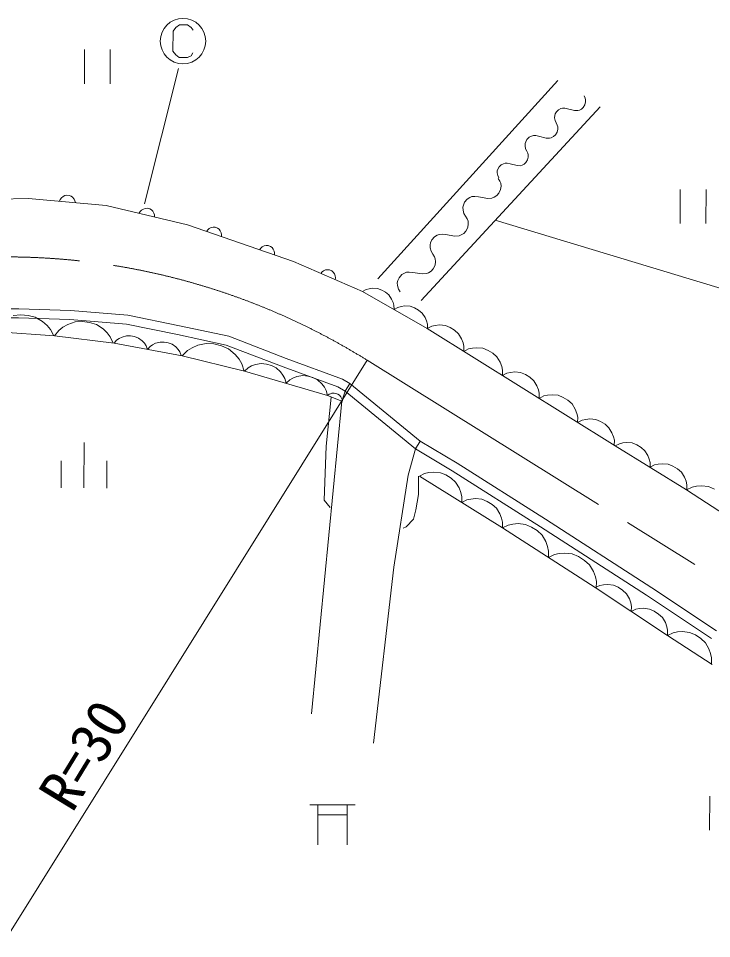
# Model space of a CAD drawing. Units: millimetres, scale not verified. Extents: x 40000 to 680000, y 20000 to 380000.
# Drawn here: x 401838 to 432338, y 293574 to 334088 of the extents above; entities that cross this region are included whole.
import ezdxf
from ezdxf.enums import TextEntityAlignment as Align

# ---------------------------------------------------------------- set-up
doc = ezdxf.new("R2010")
doc.units = ezdxf.units.MM
doc.header["$LTSCALE"] = 1000
doc.linetypes.add('CHAIN', pattern=[18.5, 12, -1.5, 3.5, -1.5])
doc.linetypes.add('DASHED_SPACED', pattern=[12, 6, -6])
doc.layers.add('S-SUV', color=7, linetype='Continuous', lineweight=13)
doc.styles.add('ＭＳ ゴシック', font='')
doc.styles.get('ＭＳ ゴシック').set_extended_font_data('MS Gothic')

msp = doc.modelspace()

# ---------------------------------------------------------------- linework, layer by layer
at = {"layer": 'S-SUV'}
for p, q in [((408640, 333529), (408638, 332648)), ((408760, 333689), (408640, 333529)), ((408920, 333809), (408760, 333689)), ((409280, 333808), (408920, 333809)), ((409440, 333688), (409280, 333808)), ((409520, 333568), (409440, 333688)), ((404741, 332716), (404739, 331215)), ((405880, 331214), (405882, 332715)), ((408638, 332648), (408758, 332488)), ((408758, 332488), (408918, 332368)), ((408918, 332368), (409278, 332367)), ((409278, 332367), (409439, 332447)), ((409439, 332447), (409519, 332567)), ((407379, 325925), (408886, 331879)), ((417649, 322626), (425574, 331350)), ((426773, 330577), (426727, 330674)), ((419558, 321668), (427429, 330202)), ((426693, 330169), (426767, 330288)), ((426767, 330288), (426794, 330408)), ((426796, 330504), (426773, 330577)), ((426794, 330408), (426796, 330504)), ((425433, 329713), (425435, 329809)), ((425435, 329809), (425460, 329881)), ((425460, 329881), (425510, 329976)), ((425510, 329976), (425608, 330070)), ((425608, 330070), (425705, 330117)), ((425705, 330117), (425778, 330139)), ((425778, 330139), (425874, 330137)), ((425874, 330137), (425994, 330111)), ((425994, 330111), (426305, 330033)), ((426305, 330033), (426449, 330030)), ((426449, 330030), (426522, 330053)), ((426522, 330053), (426619, 330099)), ((426619, 330099), (426693, 330169)), ((425454, 329592), (425433, 329713)), ((425501, 329495), (425454, 329592)), ((425550, 329392), (425501, 329495)), ((425574, 329315), (425550, 329392)), ((425465, 328961), (425544, 329087)), ((425544, 329087), (425572, 329214)), ((425572, 329214), (425574, 329315)), ((424131, 328478), (424133, 328580)), ((424133, 328580), (424160, 328655)), ((424160, 328655), (424213, 328756)), ((424213, 328756), (424316, 328856)), ((424316, 328856), (424419, 328905)), ((424419, 328905), (424496, 328929)), ((424496, 328929), (424598, 328927)), ((424598, 328927), (424725, 328899)), ((424725, 328899), (425054, 328816)), ((425054, 328816), (425207, 328813)), ((425207, 328813), (425284, 328837)), ((425284, 328837), (425387, 328886)), ((425387, 328886), (425465, 328961)), ((424154, 328350), (424131, 328478)), ((424203, 328247), (424154, 328350)), ((424249, 328150), (424203, 328247)), ((424169, 327743), (424243, 327861)), ((424243, 327861), (424269, 327981)), ((424271, 328077), (424249, 328150)), ((424269, 327981), (424271, 328077)), ((422909, 327286), (422910, 327382)), ((422910, 327382), (422936, 327454)), ((422936, 327454), (422986, 327549)), ((422986, 327549), (423084, 327644)), ((423084, 327644), (423181, 327690)), ((423181, 327690), (423254, 327712)), ((423254, 327712), (423350, 327710)), ((423350, 327710), (423470, 327684)), ((423470, 327684), (423781, 327606)), ((423781, 327606), (423925, 327603)), ((423925, 327603), (423998, 327626)), ((423998, 327626), (424095, 327672)), ((424095, 327672), (424169, 327743)), ((422930, 327165), (422909, 327286)), ((422976, 327068), (422930, 327165)), ((423025, 326923), (422954, 327043)), ((422970, 326388), (423052, 326550)), ((423063, 326832), (423025, 326923)), ((423052, 326550), (423072, 326708)), ((423072, 326708), (423063, 326832)), ((430953, 326560), (430951, 325060)), ((432091, 325058), (432093, 326559)), ((398962, 326078), (402288, 326159)), ((402288, 326159), (405699, 325856)), ((403728, 326186), (403680, 326120)), ((403804, 326250), (403728, 326186)), ((403878, 326285), (403804, 326250)), ((403964, 326306), (403878, 326285)), ((404076, 326296), (403964, 326306)), ((404157, 326260), (404076, 326296)), ((404223, 326212), (404157, 326260)), ((404286, 326136), (404223, 326212)), ((421584, 326133), (421704, 326204)), ((421704, 326204), (421795, 326242)), ((421795, 326242), (421919, 326251)), ((421919, 326251), (422076, 326231)), ((422076, 326231), (422487, 326166)), ((422487, 326166), (422673, 326180)), ((422673, 326180), (422764, 326218)), ((422764, 326218), (422883, 326289)), ((422883, 326289), (422970, 326388)), ((403680, 326120), (403645, 326039)), ((404322, 326063), (404286, 326136)), ((404343, 325977), (404322, 326063)), ((405699, 325856), (409281, 324999)), ((421391, 325776), (421415, 325871)), ((421400, 325652), (421391, 325776)), ((421415, 325871), (421469, 326000)), ((421469, 326000), (421584, 326133)), ((407196, 325585), (407149, 325509)), ((407253, 325643), (407196, 325585)), ((407338, 325695), (407253, 325643)), ((407416, 325719), (407338, 325695)), ((407504, 325727), (407416, 325719)), ((407613, 325701), (407504, 325727)), ((407688, 325654), (407613, 325701)), ((407746, 325597), (407688, 325654)), ((407798, 325513), (407746, 325597)), ((407823, 325435), (407798, 325513)), ((407831, 325346), (407823, 325435)), ((421442, 325499), (421400, 325652)), ((421513, 325379), (421442, 325499)), ((421584, 325259), (421513, 325379)), ((409281, 324999), (413946, 323387)), ((421622, 325168), (421584, 325259)), ((421611, 324887), (421631, 325044)), ((421631, 325044), (421622, 325168)), ((433540, 321963), (422816, 325200)), ((410170, 324781), (410116, 324711)), ((410232, 324833), (410170, 324781)), ((410322, 324877), (410232, 324833)), ((410401, 324893), (410322, 324877)), ((410490, 324892), (410401, 324893)), ((410596, 324856), (410490, 324892)), ((410666, 324802), (410596, 324856)), ((410719, 324739), (410666, 324802)), ((410762, 324650), (410719, 324739)), ((410779, 324570), (410762, 324650)), ((410778, 324482), (410779, 324570)), ((420143, 324469), (420263, 324540)), ((420263, 324540), (420353, 324578)), ((420353, 324578), (420478, 324587)), ((420478, 324587), (420635, 324567)), ((420635, 324567), (421045, 324503)), ((421232, 324516), (421323, 324554)), ((421323, 324554), (421442, 324625)), ((421442, 324625), (421529, 324725)), ((421529, 324725), (421611, 324887)), ((419950, 324112), (419974, 324208)), ((419974, 324208), (420028, 324336)), ((420028, 324336), (420143, 324469)), ((421045, 324503), (421232, 324516)), ((412503, 323975), (412449, 323904)), ((412565, 324027), (412503, 323975)), ((412654, 324070), (412565, 324027)), ((412734, 324087), (412654, 324070)), ((412823, 324086), (412734, 324087)), ((412929, 324050), (412823, 324086)), ((412999, 323996), (412929, 324050)), ((413051, 323933), (412999, 323996)), ((413095, 323844), (413051, 323933)), ((413112, 323764), (413095, 323844)), ((413111, 323675), (413112, 323764)), ((419959, 323988), (419950, 324112)), ((420001, 323835), (419959, 323988)), ((420072, 323715), (420001, 323835)), ((420143, 323596), (420072, 323715)), ((413946, 323387), (416972, 322061)), ((420181, 323505), (420143, 323596)), ((420170, 323223), (420190, 323380)), ((420190, 323380), (420181, 323505)), ((415198, 322930), (415138, 322864)), ((415264, 322977), (415198, 322930)), ((415357, 323013), (415264, 322977)), ((415438, 323024), (415357, 323013)), ((415526, 323016), (415438, 323024)), ((415628, 322971), (415526, 323016)), ((415694, 322911), (415628, 322971)), ((415741, 322845), (415694, 322911)), ((418821, 322877), (418912, 322914)), ((418912, 322914), (419037, 322923)), ((419037, 322923), (419194, 322903)), ((419194, 322903), (419604, 322839)), ((419882, 322890), (420001, 322961)), ((420001, 322961), (420088, 323061)), ((420088, 323061), (420170, 323223)), ((415777, 322753), (415741, 322845)), ((415788, 322672), (415777, 322753)), ((415780, 322583), (415788, 322672)), ((418509, 322449), (418533, 322544)), ((418533, 322544), (418586, 322673)), ((418586, 322673), (418702, 322806)), ((418702, 322806), (418821, 322877)), ((419604, 322839), (419791, 322852)), ((419791, 322852), (419882, 322890)), ((417135, 322153), (416972, 322061)), ((417266, 322189), (417135, 322153)), ((417425, 322209), (417266, 322189)), ((417639, 322197), (417425, 322209)), ((417822, 322130), (417639, 322197)), ((417989, 322035), (417822, 322130)), ((418518, 322324), (418509, 322449)), ((418560, 322171), (418518, 322324)), ((418631, 322052), (418560, 322171)), ((416972, 322061), (419827, 320437)), ((418140, 321913), (417989, 322035)), ((418259, 321734), (418140, 321913)), ((418323, 321587), (418259, 321734)), ((399298, 321302), (401852, 321299)), ((401852, 321299), (404127, 321226)), ((418359, 321456), (418323, 321587)), ((418364, 321270), (418359, 321456)), ((418536, 321367), (418364, 321270)), ((418676, 321405), (418536, 321367)), ((418844, 321427), (418676, 321405)), ((419072, 321415), (418844, 321427)), ((419266, 321343), (419072, 321415)), ((419444, 321242), (419266, 321343)), ((399329, 320902), (401840, 320899)), ((401938, 321033), (401611, 321002)), ((401840, 320899), (404105, 320826)), ((402261, 321010), (401938, 321033)), ((402581, 320933), (402261, 321010)), ((402893, 320748), (402581, 320933)), ((404127, 321226), (406650, 321024)), ((406650, 321024), (408926, 320557)), ((419604, 321112), (419444, 321242)), ((419731, 320922), (419604, 321112)), ((419799, 320766), (419731, 320922)), ((403097, 320571), (402893, 320748)), ((403247, 320398), (403097, 320571)), ((403786, 320489), (403611, 320353)), ((404012, 320617), (403786, 320489)), ((404341, 320733), (404012, 320617)), ((404105, 320826), (406594, 320627)), ((404657, 320746), (404341, 320733)), ((404967, 320707), (404657, 320746)), ((405270, 320616), (404967, 320707)), ((405560, 320422), (405270, 320616)), ((406594, 320627), (408842, 320166)), ((408926, 320557), (411090, 320093)), ((419837, 320627), (419799, 320766)), ((420025, 320538), (419827, 320437)), ((419842, 320429), (419837, 320627)), ((420182, 320574), (420025, 320538)), ((420372, 320590), (420182, 320574)), ((420625, 320566), (420372, 320590)), ((420839, 320477), (420625, 320566)), ((421032, 320356), (420839, 320477)), ((400695, 320309), (403424, 320115)), ((403389, 320117), (403247, 320398)), ((403611, 320353), (403424, 320115)), ((403424, 320115), (406044, 319784)), ((405747, 320241), (405560, 320422)), ((405882, 320067), (405747, 320241)), ((406005, 319789), (405882, 320067)), ((406592, 320111), (406398, 320055)), ((406774, 320108), (406592, 320111)), ((406951, 320076), (406774, 320108)), ((407123, 320014), (406951, 320076)), ((408842, 320166), (410976, 319709)), ((411090, 320093), (413623, 319121)), ((419827, 320437), (428094, 315267)), ((421206, 320203), (421032, 320356)), ((421339, 319985), (421206, 320203)), ((406159, 319916), (406044, 319784)), ((406044, 319784), (409045, 319235)), ((406264, 319988), (406159, 319916)), ((406398, 320055), (406264, 319988)), ((407284, 319893), (407123, 320014)), ((407386, 319783), (407284, 319893)), ((407458, 319678), (407386, 319783)), ((407520, 319514), (407458, 319678)), ((407740, 319718), (407635, 319645)), ((407875, 319785), (407740, 319718)), ((408068, 319841), (407875, 319785)), ((408250, 319838), (408068, 319841)), ((408428, 319806), (408250, 319838)), ((408599, 319744), (408428, 319806)), ((408760, 319623), (408599, 319744)), ((409737, 319699), (409479, 319589)), ((410103, 319782), (409737, 319699)), ((410443, 319756), (410103, 319782)), ((410770, 319675), (410443, 319756)), ((411082, 319540), (410770, 319675)), ((410976, 319709), (413485, 318745)), ((421407, 319808), (421339, 319985)), ((421443, 319651), (421407, 319808)), ((407635, 319645), (407520, 319514)), ((408862, 319512), (408760, 319623)), ((408934, 319408), (408862, 319512)), ((408996, 319244), (408934, 319408)), ((409275, 319467), (409045, 319235)), ((409479, 319589), (409275, 319467)), ((411369, 319297), (411082, 319540)), ((411546, 319080), (411369, 319297)), ((421439, 319429), (421443, 319651)), ((421647, 319535), (421439, 319429)), ((421812, 319573), (421647, 319535)), ((422012, 319590), (421812, 319573)), ((422279, 319565), (422012, 319590)), ((422504, 319471), (422279, 319565)), ((422707, 319344), (422504, 319471)), ((422890, 319183), (422707, 319344)), ((401294, 293574), (417180, 319039)), ((409045, 319235), (411788, 318559)), ((411669, 318876), (411546, 319080)), ((411765, 318564), (411669, 318876)), ((412271, 318853), (412093, 318786)), ((412522, 318899), (412271, 318853)), ((412751, 318871), (412522, 318899)), ((412970, 318807), (412751, 318871)), ((413623, 319121), (416093, 318212)), ((423030, 318954), (422890, 319183)), ((423102, 318767), (423030, 318954)), ((411951, 318709), (411788, 318559)), ((411788, 318559), (415444, 317490)), ((412093, 318786), (411951, 318709)), ((413178, 318707), (412970, 318807)), ((413365, 318533), (413178, 318707)), ((413479, 318381), (413365, 318533)), ((413485, 318745), (415886, 317869)), ((423140, 318602), (423102, 318767)), ((423136, 318368), (423140, 318602)), ((423333, 318469), (423136, 318368)), ((423490, 318505), (423333, 318469)), ((423680, 318521), (423490, 318505)), ((423934, 318497), (423680, 318521)), ((424147, 318408), (423934, 318497)), ((413557, 318240), (413479, 318381)), ((413613, 318025), (413557, 318240)), ((413776, 318176), (413613, 318025)), ((413917, 318253), (413776, 318176)), ((414095, 318320), (413917, 318253)), ((414346, 318365), (414095, 318320)), ((414576, 318338), (414346, 318365)), ((414795, 318274), (414576, 318338)), ((415003, 318173), (414795, 318274)), ((415190, 318000), (415003, 318173)), ((416093, 318212), (416420, 318015)), ((424341, 318287), (424147, 318408)), ((424514, 318134), (424341, 318287)), ((424647, 317917), (424514, 318134)), ((415304, 317848), (415190, 318000)), ((415381, 317706), (415304, 317848)), ((415438, 317492), (415381, 317706)), ((415886, 317869), (416214, 317672)), ((416214, 317672), (416072, 317243)), ((416420, 318015), (416214, 317672)), ((424715, 317739), (424647, 317917)), ((424751, 317582), (424715, 317739)), ((416072, 317243), (414734, 303474)), ((415594, 317405), (415376, 315251)), ((415594, 317405), (415376, 315251)), ((415594, 317405), (415376, 315251)), ((415509, 317540), (415444, 317490)), ((415444, 317490), (416072, 317243)), ((415564, 317563), (415509, 317540)), ((415631, 317582), (415564, 317563)), ((415725, 317590), (415631, 317582)), ((415808, 317573), (415725, 317590)), ((415886, 317542), (415808, 317573)), ((415959, 317498), (415886, 317542)), ((416022, 317428), (415959, 317498)), ((416059, 317369), (416022, 317428)), ((416083, 317314), (416059, 317369)), ((416096, 317234), (416083, 317314)), ((424747, 317360), (424751, 317582)), ((424955, 317466), (424747, 317360)), ((425121, 317505), (424955, 317466)), ((425320, 317521), (425121, 317505)), ((425587, 317496), (425320, 317521)), ((425812, 317403), (425587, 317496)), ((426016, 317275), (425812, 317403)), ((426198, 317114), (426016, 317275)), ((426338, 316885), (426198, 317114)), ((426410, 316698), (426338, 316885)), ((426448, 316533), (426410, 316698)), ((426444, 316299), (426448, 316533)), ((426799, 316436), (426641, 316400)), ((426988, 316452), (426799, 316436)), ((427242, 316428), (426988, 316452)), ((427455, 316339), (427242, 316428)), ((426641, 316400), (426444, 316299)), ((427649, 316219), (427455, 316339)), ((427822, 316065), (427649, 316219)), ((427955, 315848), (427822, 316065)), ((428023, 315670), (427955, 315848)), ((428060, 315513), (428023, 315670)), ((404724, 315414), (404722, 313414)), ((415376, 315251), (415294, 312881)), ((415376, 315251), (415294, 312881)), ((419521, 315477), (419316, 315133)), ((419521, 315477), (421140, 314511)), ((428056, 315292), (428060, 315513)), ((428281, 315364), (428094, 315267)), ((428094, 315267), (431237, 313338)), ((428429, 315400), (428281, 315364)), ((428609, 315416), (428429, 315400)), ((428849, 315396), (428609, 315416)), ((429052, 315313), (428849, 315396)), ((429237, 315200), (429052, 315313)), ((419316, 315133), (418992, 313973)), ((419316, 315133), (420930, 314170)), ((429402, 315056), (429237, 315200)), ((429530, 314851), (429402, 315056)), ((429596, 314684), (429530, 314851)), ((403723, 314615), (403721, 313415)), ((405724, 314613), (405722, 313412)), ((421140, 314511), (425030, 312035)), ((429631, 314535), (429596, 314684)), ((429629, 314325), (429631, 314535)), ((429826, 314428), (429629, 314325)), ((429983, 314465), (429826, 314428)), ((430172, 314483), (429983, 314465)), ((430426, 314461), (430172, 314483)), ((430640, 314374), (430426, 314461)), ((419708, 314054), (419480, 313937)), ((419890, 314096), (419708, 314054)), ((420109, 314115), (419890, 314096)), ((420403, 314088), (420109, 314115)), ((420651, 313986), (420403, 314088)), ((420930, 314170), (424814, 311698)), ((430835, 314254), (430640, 314374)), ((431009, 314103), (430835, 314254)), ((431144, 313886), (431009, 314103)), ((418992, 313973), (418355, 309930)), ((419439, 313927), (419446, 313125)), ((419439, 313927), (419446, 313125)), ((419439, 313927), (419446, 313125)), ((419480, 313937), (423140, 311659)), ((420875, 313846), (420651, 313986)), ((421076, 313669), (420875, 313846)), ((421230, 313418), (421076, 313669)), ((431214, 313709), (431144, 313886)), ((431252, 313552), (431214, 313709)), ((421310, 313213), (421230, 313418)), ((421353, 313031), (421310, 313213)), ((431479, 313455), (431237, 313338)), ((431237, 313338), (435072, 310818)), ((431249, 313331), (431252, 313552)), ((431670, 313494), (431479, 313455)), ((431900, 313509), (431670, 313494)), ((432206, 313472), (431900, 313509)), ((432462, 313359), (432206, 313472)), ((415294, 312881), (415561, 312559)), ((419446, 313125), (419330, 312449)), ((419446, 313125), (419330, 312449)), ((419446, 313125), (419330, 312449)), ((421348, 312774), (421353, 313031)), ((421566, 312886), (421348, 312774)), ((421740, 312926), (421566, 312886)), ((421949, 312945), (421740, 312926)), ((422230, 312918), (421949, 312945)), ((422466, 312821), (422230, 312918)), ((422680, 312688), (422466, 312821)), ((419330, 312449), (419220, 312042)), ((419330, 312449), (419330, 312447)), ((422872, 312519), (422680, 312688)), ((423020, 312279), (422872, 312519)), ((419220, 312042), (418893, 311697)), ((423096, 312083), (423020, 312279)), ((423136, 311909), (423096, 312083)), ((425030, 312035), (429703, 309024)), ((418893, 311697), (418764, 311640)), ((423132, 311664), (423136, 311909)), ((423391, 311783), (423140, 311659)), ((423140, 311659), (427221, 309026)), ((423591, 311826), (423391, 311783)), ((423830, 311843), (423591, 311826)), ((424150, 311808), (423830, 311843)), ((424419, 311692), (424150, 311808)), ((424661, 311535), (424419, 311692)), ((424814, 311698), (429481, 308691)), ((424877, 311339), (424661, 311535)), ((425041, 311062), (424877, 311339)), ((425124, 310836), (425041, 311062)), ((425167, 310637), (425124, 310836)), ((425158, 310357), (425167, 310637)), ((425419, 310486), (425158, 310357)), ((425627, 310531), (425419, 310486)), ((425876, 310548), (425627, 310531)), ((426210, 310512), (425876, 310548)), ((426489, 310391), (426210, 310512)), ((426741, 310228), (426489, 310391)), ((426966, 310023), (426741, 310228)), ((427137, 309735), (426966, 310023)), ((418355, 309930), (417461, 302179)), ((427224, 309500), (427137, 309735)), ((427269, 309293), (427224, 309500)), ((427259, 309001), (427269, 309293)), ((427579, 309154), (427421, 309121)), ((427769, 309165), (427579, 309154)), ((428022, 309134), (427769, 309165)), ((428233, 309040), (428022, 309134)), ((427421, 309121), (427221, 309026)), ((427221, 309026), (430401, 306921)), ((428423, 308914), (428233, 309040)), ((428593, 308756), (428423, 308914)), ((428720, 308535), (428593, 308756)), ((429703, 309024), (432552, 307127)), ((428784, 308356), (428720, 308535)), ((428816, 308198), (428784, 308356)), ((429481, 308691), (432339, 306788)), ((428806, 307977), (428816, 308198)), ((429006, 308072), (428806, 307977)), ((429164, 308105), (429006, 308072)), ((429354, 308116), (429164, 308105)), ((429607, 308085), (429354, 308116)), ((429818, 307991), (429607, 308085)), ((430009, 307865), (429818, 307991)), ((430178, 307707), (430009, 307865)), ((430305, 307486), (430178, 307707)), ((430369, 307307), (430305, 307486)), ((430401, 307149), (430369, 307307)), ((430391, 306928), (430401, 307149)), ((430643, 307038), (430401, 306921)), ((430401, 306921), (432365, 305636)), ((430834, 307078), (430643, 307038)), ((431064, 307093), (430834, 307078)), ((431370, 307057), (431064, 307093)), ((431627, 306944), (431370, 307057)), ((431858, 306793), (431627, 306944)), ((432064, 306603), (431858, 306793)), ((432219, 306337), (432064, 306603)), ((432297, 306120), (432219, 306337)), ((432337, 305929), (432297, 306120)), ((432327, 305661), (432337, 305929)), ((432255, 299849), (432253, 298348)), ((414659, 299464), (416660, 299462)), ((415019, 299464), (415017, 297703)), ((416299, 299462), (416297, 297701)), ((415018, 299024), (416299, 299022))]:
    msp.add_line(p, q, dxfattribs=at)
at = {"layer": 'S-SUV', "linetype": 'CHAIN'}
msp.add_line((417180, 319039), (439512, 305107), dxfattribs=at)
at = {"layer": 'S-SUV', "linetype": 'DASHED_SPACED'}
for p, q in [((419316, 315133), (416214, 317672)), ((419521, 315477), (416420, 318015))]:
    msp.add_line(p, q, dxfattribs=at)
at = {"layer": 'S-SUV'}
msp.add_circle((409079, 333088), 1000, dxfattribs=at)
at = {"layer": 'S-SUV', "linetype": 'CHAIN'}
msp.add_arc((401294, 293574), 30014, 58.0423, 91.8292, dxfattribs=at)

# ---------------------------------------------------------------- texts
at = {"layer": 'S-SUV', "style": 'ＭＳ ゴシック'}
msp.add_text('R=30', height=1833, rotation=58.6, dxfattribs=at).set_placement((404675, 298776), align=Align.BOTTOM_LEFT)

doc.saveas('drawing.dxf')
